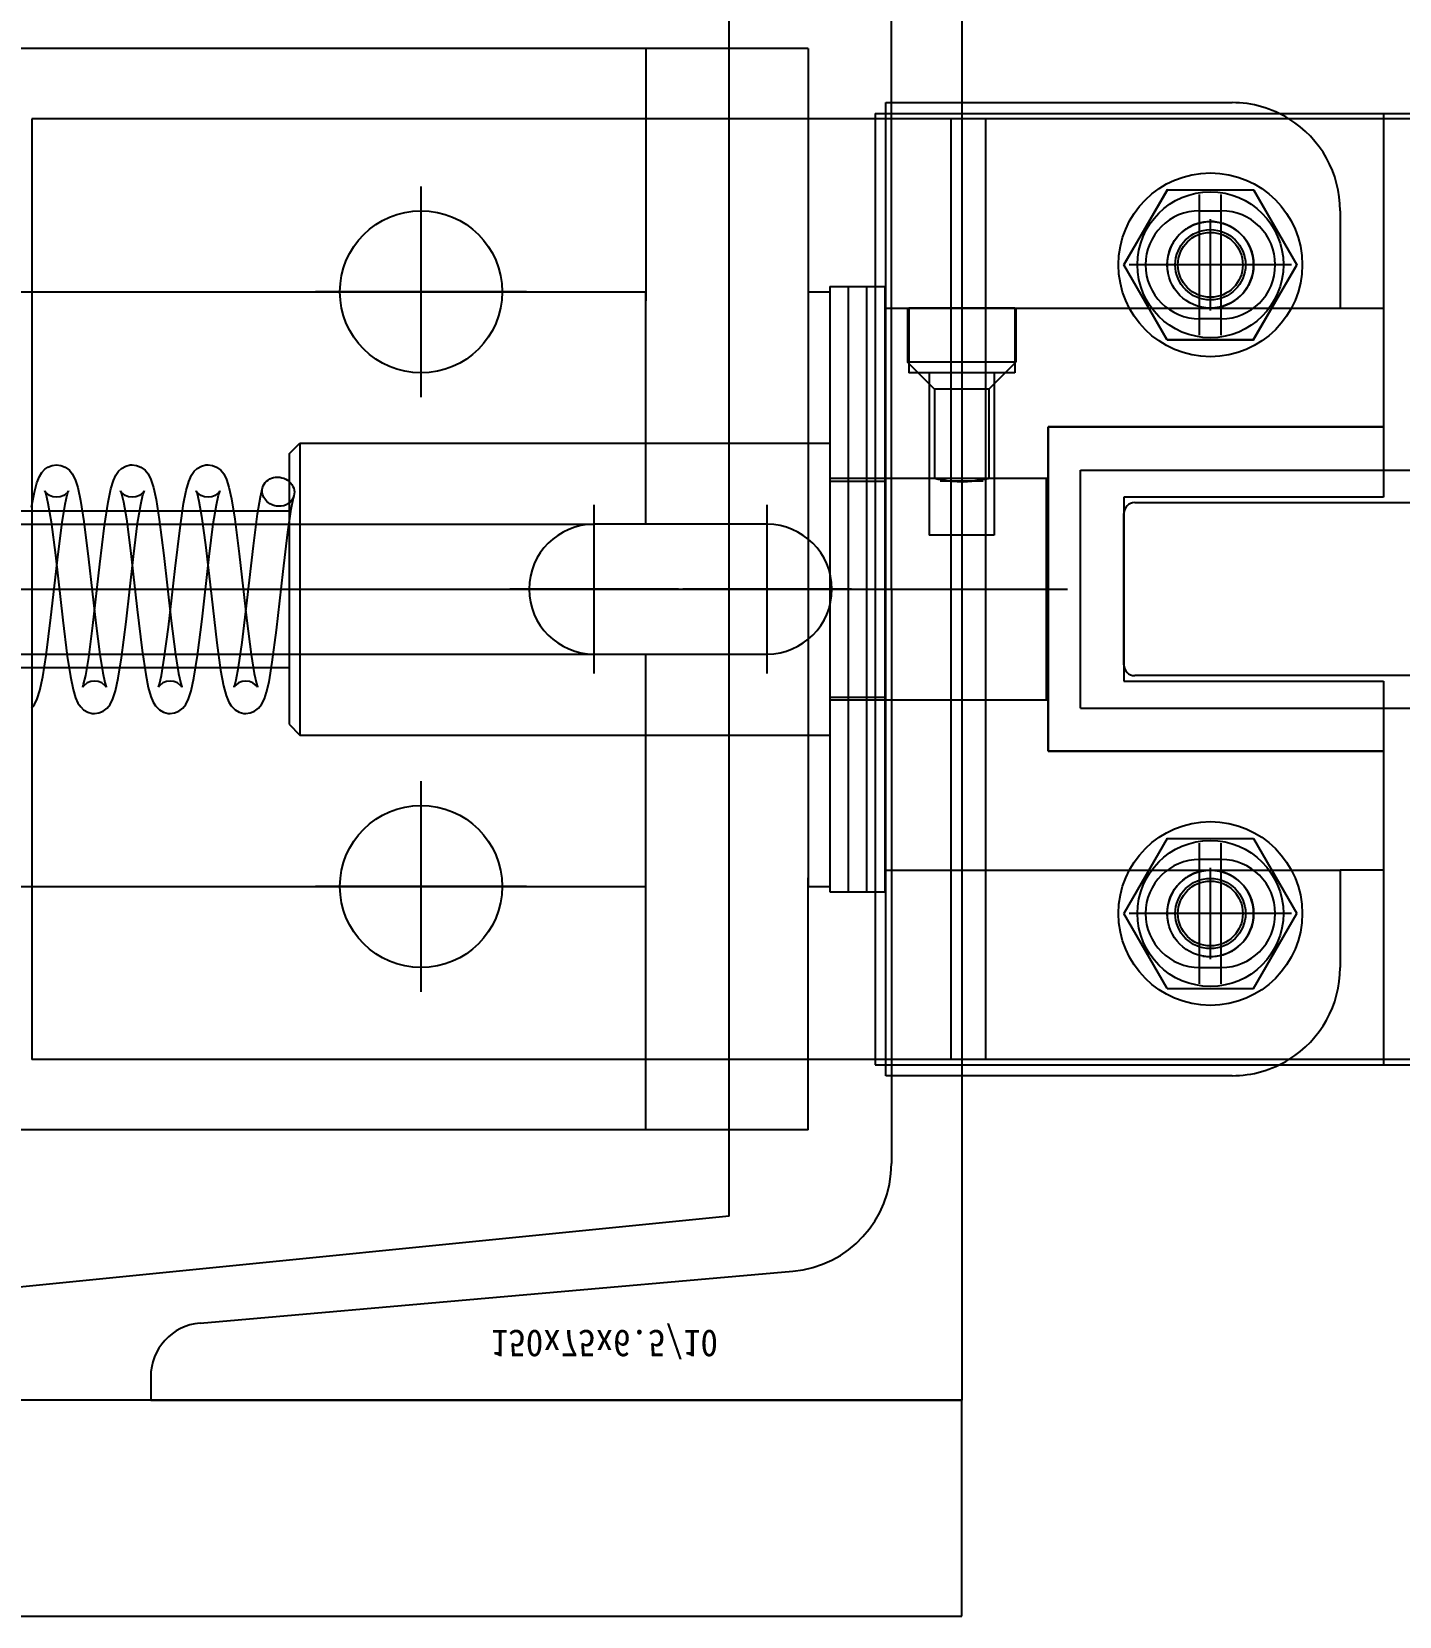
# Model space of a CAD drawing. Header units: millimetres. Extents: x -47382 to 204618, y -51045 to 127155.
# Drawn here: x 139994.4 to 140120.9, y 28276.9 to 28423.4 of the extents above; entities that cross this region are included whole.
import ezdxf

# ---------------------------------------------------------------- set-up
doc = ezdxf.new("R2010")
doc.units = ezdxf.units.MM
doc.header["$LTSCALE"] = 300
doc.header["$MEASUREMENT"] = 0
doc.layers.get('0').update_dxf_attribs({"linetype": 'CONTINUOUS'})
doc.layers.add('A-DETL-PEN8', color=8, linetype='CONTINUOUS')
doc.styles.get("Standard").update_dxf_attribs({"font": ''})
doc.styles.get('Standard').set_extended_font_data('DotumChe')

# ---------------------------------------------------------------- blocks, each defined once
blk = doc.blocks.new('G$C69974227')
at = {"layer": 'A-DETL-PEN8'}
for p, q in [((5150.27, 4075.44, 51500), (5150.27, 3925.44, 51500)), ((5143.77, 4000.44, 51500), (5143.77, 4053.56, 51500)), ((5121.07, 4050.44, 51500), (5036.07, 4050.44, 51500)), ((5121.07, 4050.44, 51500), (5121.07, 4043.94, 51500)), ((5136.07, 4050.44, 51500), (5121.07, 4050.44, 51500)), ((5136.07, 4050.44, 51500), (5136.07, 4043.94, 51500)), ((5143.27, 4045.44, 51500), (5175.27, 4045.44, 51500)), ((5143.27, 4043.94, 51500), (5143.27, 4045.44, 51500)), ((5152.47, 4043.94, 51500), (5064.27, 4043.94, 51500)), ((5064.27, 4043.94, 51500), (5064.27, 3956.94, 51500)), ((5121.07, 4043.94, 51500), (5121.07, 4027.12, 51500)), ((5136.07, 4043.94, 51500), (5136.07, 4027.12, 51500)), ((5142.27, 4044.44, 51500), (5142.27, 4043.94, 51500)), ((5142.27, 4044.44, 51500), (5143.27, 4044.44, 51500)), ((5142.27, 4043.94, 51500), (5142.27, 3956.94, 51500)), ((5143.27, 4044.44, 51500), (5179.63, 4044.44, 51500)), ((5143.27, 3956.94, 51500), (5143.27, 4043.94, 51500)), ((5149.27, 4043.94, 51500), (5149.27, 3956.94, 51500)), ((5152.47, 4043.94, 51500), (5152.47, 3956.94, 51500)), ((5192.47, 4043.94, 51500), (5152.47, 4043.94, 51500)), ((5179.63, 4044.44, 51500), (5189.27, 4044.44, 51500)), ((5189.27, 4044.44, 51500), (5192.47, 4044.44, 51500)), ((5189.27, 4044.44, 51500), (5189.27, 4043.94, 51500)), ((5189.27, 4043.94, 51500), (5189.27, 4011.44, 51500)), ((5100.27, 4018.19, 51500), (5100.27, 4037.69, 51500)), ((5169.3, 4037.38, 51500), (5165.27, 4030.47, 51500)), ((5169.27, 4037.37, 51500), (5165.27, 4030.44, 51500)), ((5169.27, 4037.37, 51500), (5177.27, 4037.37, 51500)), ((5177.3, 4037.35, 51500), (5169.3, 4037.38, 51500)), ((5172.27, 4023.94, 51500), (5172.27, 4036.94, 51500)), ((5174.27, 4023.94, 51500), (5174.27, 4036.94, 51500)), ((5177.27, 4037.37, 51500), (5181.27, 4030.44, 51500)), ((5177.3, 4037.35, 51500), (5181.27, 4030.41, 51500)), ((5172.27, 4035.44, 51500), (5174.27, 4035.44, 51500)), ((5185.27, 4035.44, 51500), (5185.27, 4026.44, 51500)), ((5173.27, 4026.21, 51500), (5173.27, 4034.66, 51500)), ((5169.24, 4023.52, 51500), (5165.27, 4030.47, 51500)), ((5169.27, 4023.51, 51500), (5165.27, 4030.44, 51500)), ((5178.77, 4030.44, 51500), (5165.77, 4030.44, 51500)), ((5180.77, 4030.44, 51500), (5167.77, 4030.44, 51500)), ((5177.49, 4030.44, 51500), (5169.04, 4030.44, 51500)), ((5177.24, 4023.49, 51500), (5181.27, 4030.41, 51500)), ((5177.27, 4023.51, 51500), (5181.27, 4030.44, 51500)), ((5054.23, 4027.94, 51500), (5064.27, 4027.94, 51500)), ((5064.27, 4027.94, 51500), (5121.07, 4027.94, 51500)), ((5110.02, 4027.94, 51500), (5090.52, 4027.94, 51500)), ((5121.07, 4006.44, 51500), (5121.07, 4027.94, 51500)), ((5136.07, 4027.94, 51500), (5136.07, 3987.25, 51500)), ((5136.07, 4027.94, 51500), (5138.07, 4027.94, 51500)), ((5138.07, 4028.44, 51500), (5138.07, 4001.97, 51500)), ((5138.07, 4028.44, 51500), (5139.77, 4028.44, 51500)), ((5138.07, 4027.94, 51500), (5138.07, 4013.62, 51500)), ((5139.77, 4028.44, 51500), (5139.77, 3972.44, 51500)), ((5139.77, 4028.44, 51500), (5141.47, 4028.44, 51500)), ((5139.77, 4028.44, 51500), (5139.77, 3972.44, 51500)), ((5141.47, 4028.44, 51500), (5143.17, 4028.44, 51500)), ((5141.47, 4028.44, 51500), (5141.47, 3972.44, 51500)), ((5141.47, 4028.44, 51500), (5141.47, 3972.44, 51500)), ((5143.17, 4028.44, 51500), (5143.17, 3972.44, 51500)), ((5150.27, 4028.54, 51500), (5150.27, 4003.34, 51500)), ((5143.27, 4026.44, 51500), (5185.27, 4026.44, 51500)), ((5145.27, 4026.44, 51500), (5145.27, 4021.44, 51500)), ((5145.37, 4026.44, 51500), (5145.37, 4020.44, 51500)), ((5145.74, 4026.44, 51500), (5145.37, 4026.44, 51500)), ((5155.17, 4026.44, 51500), (5145.74, 4026.44, 51500)), ((5155.17, 4026.44, 51500), (5155.17, 4020.44, 51500)), ((5155.27, 4026.44, 51500), (5155.27, 4021.44, 51500)), ((5185.27, 4026.44, 51500), (5189.27, 4026.44, 51500)), ((5189.27, 4026.44, 51500), (5189.27, 4015.44, 51500)), ((5174.27, 4025.44, 51500), (5172.27, 4025.44, 51500)), ((5177.24, 4023.49, 51500), (5169.24, 4023.52, 51500)), ((5169.27, 4023.51, 51500), (5177.27, 4023.51, 51500)), ((5154.66, 4021.44, 51500), (5145.27, 4021.44, 51500)), ((5147.77, 4018.94, 51500), (5145.27, 4021.44, 51500)), ((5145.74, 4020.44, 51500), (5145.37, 4020.44, 51500)), ((5155.17, 4020.44, 51500), (5145.74, 4020.44, 51500)), ((5155.27, 4021.44, 51500), (5145.88, 4021.44, 51500)), ((5147.27, 4020.44, 51500), (5147.27, 4005.44, 51500)), ((5152.77, 4018.94, 51500), (5155.27, 4021.44, 51500)), ((5153.27, 4020.44, 51500), (5153.27, 4005.44, 51500)), ((5147.27, 4019.44, 51500), (5147.27, 4010.69, 51500)), ((5152.46, 4018.94, 51500), (5147.77, 4018.94, 51500)), ((5147.77, 4018.94, 51500), (5147.77, 4010.69, 51500)), ((5152.77, 4018.94, 51500), (5148.08, 4018.94, 51500)), ((5152.77, 4018.94, 51500), (5152.77, 4010.69, 51500)), ((5153.27, 4019.44, 51500), (5153.27, 4010.69, 51500)), ((5158.27, 4015.44, 51500), (5158.27, 3985.44, 51500)), ((5189.27, 4015.44, 51500), (5158.27, 4015.44, 51500)), ((5158.27, 3985.44, 51500), (5158.27, 4015.44, 51500)), ((5158.27, 4015.44, 51500), (5189.27, 4015.44, 51500)), ((5189.27, 4015.44, 51500), (5189.27, 4011.44, 51500)), ((5088.07, 4012.94, 51500), (5089.07, 4013.94, 51500)), ((5088.07, 4012.94, 51500), (5088.07, 4006.43, 51500)), ((5089.07, 4013.94, 51500), (5089.07, 3993.97, 51500)), ((5089.07, 4013.94, 51500), (5138.07, 4013.94, 51500)), ((5138.07, 4013.94, 51500), (5138.07, 4006.91, 51500)), ((5138.07, 4013.62, 51500), (5138.07, 4001.97, 51500)), ((5065.21, 4011.24, 51500), (5065.49, 4011.53, 51500)), ((5065.49, 4011.53, 51500), (5065.77, 4011.73, 51500)), ((5065.77, 4011.73, 51500), (5066.17, 4011.89, 51500)), ((5066.17, 4011.89, 51500), (5066.57, 4011.94, 51500)), ((5066.57, 4011.94, 51500), (5066.97, 4011.89, 51500)), ((5066.97, 4011.89, 51500), (5067.37, 4011.73, 51500)), ((5067.37, 4011.73, 51500), (5067.75, 4011.44, 51500)), ((5067.75, 4011.44, 51500), (5068.02, 4011.11, 51500)), ((5072.29, 4011.34, 51500), (5072.57, 4011.6, 51500)), ((5072.57, 4011.6, 51500), (5072.96, 4011.82, 51500)), ((5072.96, 4011.82, 51500), (5073.37, 4011.93, 51500)), ((5073.37, 4011.93, 51500), (5073.57, 4011.94, 51500)), ((5073.57, 4011.94, 51500), (5073.97, 4011.89, 51500)), ((5073.97, 4011.89, 51500), (5074.37, 4011.73, 51500)), ((5074.37, 4011.73, 51500), (5074.75, 4011.44, 51500)), ((5074.75, 4011.44, 51500), (5075.02, 4011.11, 51500)), ((5079.29, 4011.34, 51500), (5079.57, 4011.6, 51500)), ((5079.57, 4011.6, 51500), (5079.96, 4011.82, 51500)), ((5079.96, 4011.82, 51500), (5080.37, 4011.93, 51500)), ((5080.37, 4011.93, 51500), (5080.57, 4011.94, 51500)), ((5080.57, 4011.94, 51500), (5080.97, 4011.89, 51500)), ((5080.97, 4011.89, 51500), (5081.37, 4011.73, 51500)), ((5081.37, 4011.73, 51500), (5081.75, 4011.44, 51500)), ((5081.75, 4011.44, 51500), (5082.02, 4011.11, 51500)), ((5161.27, 4011.44, 51500), (5192.47, 4011.44, 51500)), ((5161.27, 3989.44, 51500), (5161.27, 4011.44, 51500)), ((5189.27, 4011.44, 51500), (5189.27, 4008.94, 51500)), ((5064.52, 4009.42, 51500), (5064.75, 4010.28, 51500)), ((5064.75, 4010.28, 51500), (5064.99, 4010.87, 51500)), ((5064.99, 4010.87, 51500), (5065.21, 4011.24, 51500)), ((5068.02, 4011.11, 51500), (5068.29, 4010.58, 51500)), ((5068.29, 4010.58, 51500), (5068.52, 4009.84, 51500)), ((5071.59, 4009.72, 51500), (5071.82, 4010.48, 51500)), ((5071.82, 4010.48, 51500), (5072.04, 4010.98, 51500)), ((5072.04, 4010.98, 51500), (5072.29, 4011.34, 51500)), ((5075.02, 4011.11, 51500), (5075.29, 4010.58, 51500)), ((5075.29, 4010.58, 51500), (5075.52, 4009.84, 51500)), ((5078.55, 4009.55, 51500), (5078.79, 4010.4, 51500)), ((5078.79, 4010.4, 51500), (5079.04, 4010.98, 51500)), ((5079.04, 4010.98, 51500), (5079.29, 4011.34, 51500)), ((5082.02, 4011.11, 51500), (5082.29, 4010.58, 51500)), ((5082.29, 4010.58, 51500), (5082.51, 4009.86, 51500)), ((5138.07, 4010.69, 51500), (5158.07, 4010.69, 51500)), ((5138.07, 4010.44, 51500), (5139.77, 4010.44, 51500)), ((5139.77, 4010.44, 51500), (5141.47, 4010.44, 51500)), ((5141.47, 4010.44, 51500), (5143.17, 4010.44, 51500)), ((5143.27, 4010.69, 51500), (5147.77, 4010.69, 51500)), ((5147.79, 4010.68, 51500), (5147.77, 4010.69, 51500)), ((5147.77, 4010.69, 51500), (5148.08, 4010.62, 51500)), ((5147.77, 4010.69, 51500), (5147.77, 4010.69, 51500)), ((5148.92, 4010.47, 51500), (5147.79, 4010.68, 51500)), ((5148.08, 4010.62, 51500), (5149.26, 4010.43, 51500)), ((5152.25, 4010.44, 51500), (5148.29, 4010.44, 51500)), ((5152.25, 4010.44, 51500), (5148.29, 4010.44, 51500)), ((5152.25, 4010.44, 51500), (5148.29, 4010.44, 51500)), ((5150.14, 4010.38, 51500), (5148.92, 4010.47, 51500)), ((5149.26, 4010.43, 51500), (5150.4, 4010.38, 51500)), ((5151.28, 4010.43, 51500), (5150.14, 4010.38, 51500)), ((5150.4, 4010.38, 51500), (5151.62, 4010.47, 51500)), ((5152.46, 4010.62, 51500), (5151.28, 4010.43, 51500)), ((5151.62, 4010.47, 51500), (5152.75, 4010.68, 51500)), ((5152.77, 4010.69, 51500), (5152.46, 4010.62, 51500)), ((5152.75, 4010.68, 51500), (5152.77, 4010.69, 51500)), ((5152.77, 4010.69, 51500), (5158.27, 4010.69, 51500)), ((5152.77, 4010.69, 51500), (5152.77, 4010.69, 51500)), ((5158.07, 4010.69, 51500), (5158.07, 4005.35, 51500)), ((5064.26, 4008.01, 51500), (5064.52, 4009.42, 51500)), ((5065.48, 4009.5, 51500), (5065.48, 4009.52, 51500)), ((5065.48, 4009.52, 51500), (5065.48, 4009.5, 51500)), ((5065.48, 4009.5, 51500), (5065.57, 4009.24, 51500)), ((5065.58, 4009.37, 51500), (5065.48, 4009.5, 51500)), ((5065.57, 4009.24, 51500), (5065.77, 4008.38, 51500)), ((5065.9, 4009.11, 51500), (5065.58, 4009.37, 51500)), ((5066.23, 4008.98, 51500), (5065.9, 4009.11, 51500)), ((5066.57, 4008.94, 51500), (5066.23, 4008.98, 51500)), ((5066.91, 4008.98, 51500), (5066.57, 4008.94, 51500)), ((5067.23, 4009.11, 51500), (5066.91, 4008.98, 51500)), ((5067.56, 4009.37, 51500), (5067.23, 4009.11, 51500)), ((5067.36, 4008.31, 51500), (5067.55, 4009.17, 51500)), ((5067.55, 4009.17, 51500), (5067.65, 4009.48, 51500)), ((5067.66, 4009.5, 51500), (5067.56, 4009.37, 51500)), ((5067.65, 4009.48, 51500), (5067.66, 4009.51, 51500)), ((5067.66, 4009.52, 51500), (5067.66, 4009.5, 51500)), ((5067.66, 4009.51, 51500), (5067.66, 4009.52, 51500)), ((5068.52, 4009.84, 51500), (5068.77, 4008.65, 51500)), ((5068.77, 4008.65, 51500), (5069.08, 4006.7, 51500)), ((5071.01, 4006.32, 51500), (5071.34, 4008.49, 51500)), ((5071.34, 4008.49, 51500), (5071.59, 4009.72, 51500)), ((5072.48, 4009.5, 51500), (5072.48, 4009.52, 51500)), ((5072.48, 4009.52, 51500), (5072.48, 4009.5, 51500)), ((5072.48, 4009.5, 51500), (5072.57, 4009.24, 51500)), ((5072.58, 4009.37, 51500), (5072.48, 4009.5, 51500)), ((5072.57, 4009.24, 51500), (5072.74, 4008.52, 51500)), ((5072.91, 4009.11, 51500), (5072.58, 4009.37, 51500)), ((5072.74, 4008.52, 51500), (5073.02, 4006.94, 51500)), ((5073.23, 4008.98, 51500), (5072.91, 4009.11, 51500)), ((5073.57, 4008.94, 51500), (5073.23, 4008.98, 51500)), ((5073.91, 4008.98, 51500), (5073.57, 4008.94, 51500)), ((5074.24, 4009.11, 51500), (5073.91, 4008.98, 51500)), ((5074.56, 4009.37, 51500), (5074.24, 4009.11, 51500)), ((5074.35, 4008.26, 51500), (5074.55, 4009.17, 51500)), ((5074.55, 4009.17, 51500), (5074.65, 4009.48, 51500)), ((5074.66, 4009.5, 51500), (5074.56, 4009.37, 51500)), ((5074.65, 4009.48, 51500), (5074.66, 4009.51, 51500)), ((5074.66, 4009.52, 51500), (5074.66, 4009.5, 51500)), ((5074.66, 4009.51, 51500), (5074.66, 4009.52, 51500)), ((5075.52, 4009.84, 51500), (5075.76, 4008.72, 51500)), ((5075.76, 4008.72, 51500), (5076.05, 4006.89, 51500)), ((5078.31, 4008.36, 51500), (5078.55, 4009.55, 51500)), ((5079.48, 4009.5, 51500), (5079.48, 4009.52, 51500)), ((5079.48, 4009.52, 51500), (5079.48, 4009.5, 51500)), ((5079.58, 4009.37, 51500), (5079.48, 4009.5, 51500)), ((5079.48, 4009.5, 51500), (5079.56, 4009.28, 51500)), ((5079.56, 4009.28, 51500), (5079.73, 4008.57, 51500)), ((5079.91, 4009.11, 51500), (5079.58, 4009.37, 51500)), ((5079.73, 4008.57, 51500), (5079.97, 4007.2, 51500)), ((5080.23, 4008.98, 51500), (5079.91, 4009.11, 51500)), ((5080.57, 4008.94, 51500), (5080.23, 4008.98, 51500)), ((5080.91, 4008.98, 51500), (5080.57, 4008.94, 51500)), ((5081.24, 4009.11, 51500), (5080.91, 4008.98, 51500)), ((5081.56, 4009.37, 51500), (5081.24, 4009.11, 51500)), ((5081.34, 4008.23, 51500), (5081.54, 4009.13, 51500)), ((5081.54, 4009.13, 51500), (5081.65, 4009.48, 51500)), ((5081.66, 4009.5, 51500), (5081.56, 4009.37, 51500)), ((5081.65, 4009.48, 51500), (5081.66, 4009.51, 51500)), ((5081.66, 4009.51, 51500), (5081.66, 4009.52, 51500)), ((5081.66, 4009.52, 51500), (5081.66, 4009.5, 51500)), ((5082.51, 4009.86, 51500), (5082.75, 4008.79, 51500)), ((5082.75, 4008.79, 51500), (5083.05, 4006.91, 51500)), ((5085.16, 4007.42, 51500), (5085.43, 4008.99, 51500)), ((5085.43, 4008.99, 51500), (5085.62, 4009.82, 51500)), ((5088.27, 4007.84, 51500), (5088.47, 4008.87, 51500)), ((5088.47, 4008.87, 51500), (5088.52, 4009.07, 51500)), ((5165.27, 4008.94, 51500), (5165.27, 3991.94, 51500)), ((5189.27, 4008.94, 51500), (5165.27, 4008.94, 51500)), ((4983.07, 4007.69, 51500), (5088.07, 4007.69, 51500)), ((5065.77, 4008.38, 51500), (5066.06, 4006.66, 51500)), ((5067.07, 4006.59, 51500), (5067.36, 4008.31, 51500)), ((5074.06, 4006.53, 51500), (5074.35, 4008.26, 51500)), ((5077.98, 4006.1, 51500), (5078.31, 4008.36, 51500)), ((5079.97, 4007.2, 51500), (5080.34, 4004.55, 51500)), ((5081.06, 4006.48, 51500), (5081.34, 4008.23, 51500)), ((5084.77, 4004.46, 51500), (5085.16, 4007.42, 51500)), ((5087.95, 4005.7, 51500), (5088.27, 4007.84, 51500)), ((5116.27, 3992.64, 51500), (5116.27, 4008.24, 51500)), ((5132.27, 3992.64, 51500), (5132.27, 4008.24, 51500)), ((5165.27, 4000.44, 51500), (5165.27, 4007.44, 51500)), ((5166.27, 4008.44, 51500), (5196.27, 4008.44, 51500)), ((5054.23, 4006.44, 51500), (5116.27, 4006.44, 51500)), ((5066.06, 4006.66, 51500), (5066.45, 4003.58, 51500)), ((5066.7, 4003.67, 51500), (5067.07, 4006.59, 51500)), ((5069.08, 4006.7, 51500), (5069.52, 4003.2, 51500)), ((5070.57, 4002.75, 51500), (5071.01, 4006.32, 51500)), ((5073.02, 4006.94, 51500), (5073.4, 4004.01, 51500)), ((5073.67, 4003.45, 51500), (5074.06, 4006.53, 51500)), ((5076.05, 4006.89, 51500), (5076.48, 4003.56, 51500)), ((5077.52, 4002.35, 51500), (5077.98, 4006.1, 51500)), ((5080.67, 4003.45, 51500), (5081.06, 4006.48, 51500)), ((5083.05, 4006.91, 51500), (5083.46, 4003.71, 51500)), ((5087.51, 4002.07, 51500), (5087.95, 4005.7, 51500)), ((5088.07, 4006.43, 51500), (5088.07, 3987.94, 51500)), ((5089.07, 4006.91, 51500), (5089.07, 3986.94, 51500)), ((5132.27, 4006.44, 51500), (5116.27, 4006.44, 51500)), ((5138.07, 4006.91, 51500), (5138.07, 3986.94, 51500)), ((5080.34, 4004.55, 51500), (5080.88, 3999.78, 51500)), ((5084.2, 3999.43, 51500), (5084.77, 4004.46, 51500)), ((5147.5, 4005.44, 51500), (5147.27, 4005.44, 51500)), ((5153.27, 4005.44, 51500), (5147.5, 4005.44, 51500)), ((5158.07, 4005.35, 51500), (5158.07, 3990.19, 51500)), ((5066.03, 3997.82, 51500), (5066.7, 4003.67, 51500)), ((5066.45, 4003.58, 51500), (5067.13, 3997.57, 51500)), ((5069.52, 4003.2, 51500), (5070.19, 3997.3, 51500)), ((5069.93, 3997.08, 51500), (5070.57, 4002.75, 51500)), ((5072.99, 3997.42, 51500), (5073.67, 4003.45, 51500)), ((5073.4, 4004.01, 51500), (5074.02, 3998.56, 51500)), ((5076.48, 4003.56, 51500), (5077.16, 3997.5, 51500)), ((5080.02, 3997.65, 51500), (5080.67, 4003.45, 51500)), ((5083.46, 4003.71, 51500), (5084.16, 3997.52, 51500)), ((5076.91, 3996.92, 51500), (5077.52, 4002.35, 51500)), ((5086.9, 3996.64, 51500), (5087.51, 4002.07, 51500)), ((5138.07, 4001.97, 51500), (5138.07, 3998.9, 51500)), ((5138.07, 4001.97, 51500), (5138.07, 3998.9, 51500)), ((4962.07, 4000.44, 51500), (5154.07, 4000.44, 51500)), ((5080.88, 3999.78, 51500), (5081.39, 3995.47, 51500)), ((5124.07, 4000.44, 51500), (5108.47, 4000.44, 51500)), ((5140.07, 4000.44, 51500), (5124.47, 4000.44, 51500)), ((5136.07, 4000.44, 51500), (5160.07, 4000.44, 51500)), ((5143.77, 4000.44, 51500), (5143.77, 3947.31, 51500)), ((5165.27, 3993.44, 51500), (5165.27, 4000.44, 51500)), ((5074.02, 3998.56, 51500), (5074.48, 3994.78, 51500)), ((5083.74, 3995.52, 51500), (5084.2, 3999.43, 51500)), ((5138.07, 3998.9, 51500), (5138.07, 3972.94, 51500)), ((5138.07, 3998.9, 51500), (5138.07, 3972.44, 51500)), ((5065.6, 3994.3, 51500), (5066.03, 3997.82, 51500)), ((5067.13, 3997.57, 51500), (5067.55, 3994.25, 51500)), ((5069.54, 3994.12, 51500), (5069.93, 3997.08, 51500)), ((5070.19, 3997.3, 51500), (5070.56, 3994.41, 51500)), ((5072.57, 3994.1, 51500), (5072.99, 3997.42, 51500)), ((5076.53, 3994.05, 51500), (5076.91, 3996.92, 51500)), ((5077.16, 3997.5, 51500), (5077.56, 3994.41, 51500)), ((5079.6, 3994.3, 51500), (5080.02, 3997.65, 51500)), ((5084.16, 3997.52, 51500), (5084.56, 3994.39, 51500)), ((5081.39, 3995.47, 51500), (5081.74, 3992.96, 51500)), ((5083.4, 3993.22, 51500), (5083.74, 3995.52, 51500)), ((5086.51, 3993.7, 51500), (5086.9, 3996.64, 51500)), ((5054.23, 3994.44, 51500), (5116.27, 3994.44, 51500)), ((5065.29, 3992.32, 51500), (5065.6, 3994.3, 51500)), ((5067.55, 3994.25, 51500), (5067.84, 3992.36, 51500)), ((5069.26, 3992.46, 51500), (5069.54, 3994.12, 51500)), ((5070.56, 3994.41, 51500), (5070.83, 3992.71, 51500)), ((5072.27, 3992.2, 51500), (5072.57, 3994.1, 51500)), ((5074.48, 3994.78, 51500), (5074.81, 3992.55, 51500)), ((5076.26, 3992.46, 51500), (5076.53, 3994.05, 51500)), ((5077.56, 3994.41, 51500), (5077.84, 3992.64, 51500)), ((5079.27, 3992.22, 51500), (5079.6, 3994.3, 51500)), ((5084.56, 3994.39, 51500), (5084.84, 3992.64, 51500)), ((5116.27, 3994.44, 51500), (5132.27, 3994.44, 51500)), ((5121.07, 3987.25, 51500), (5121.07, 3994.44, 51500)), ((4983.07, 3993.19, 51500), (5088.07, 3993.19, 51500)), ((5067.84, 3992.36, 51500), (5068.09, 3991.15, 51500)), ((5069.07, 3991.64, 51500), (5069.26, 3992.46, 51500)), ((5070.83, 3992.71, 51500), (5071.03, 3991.79, 51500)), ((5074.81, 3992.55, 51500), (5075.05, 3991.33, 51500)), ((5076.07, 3991.64, 51500), (5076.26, 3992.46, 51500)), ((5077.84, 3992.64, 51500), (5078.05, 3991.71, 51500)), ((5081.74, 3992.96, 51500), (5082.01, 3991.5, 51500)), ((5083.18, 3992.05, 51500), (5083.4, 3993.22, 51500)), ((5084.84, 3992.64, 51500), (5085.05, 3991.71, 51500)), ((5086.21, 3991.87, 51500), (5086.51, 3993.7, 51500)), ((5196.27, 3992.44, 51500), (5166.27, 3992.44, 51500)), ((5064.78, 3990.3, 51500), (5065.02, 3991.06, 51500)), ((5065.02, 3991.06, 51500), (5065.29, 3992.32, 51500)), ((5068.09, 3991.15, 51500), (5068.32, 3990.4, 51500)), ((5068.98, 3991.37, 51500), (5069.07, 3991.64, 51500)), ((5069.08, 3991.5, 51500), (5068.98, 3991.37, 51500)), ((5068.98, 3991.36, 51500), (5068.98, 3991.37, 51500)), ((5068.98, 3991.37, 51500), (5068.98, 3991.36, 51500)), ((5069.4, 3991.76, 51500), (5069.08, 3991.5, 51500)), ((5069.73, 3991.89, 51500), (5069.4, 3991.76, 51500)), ((5070.07, 3991.94, 51500), (5069.73, 3991.89, 51500)), ((5070.41, 3991.89, 51500), (5070.07, 3991.94, 51500)), ((5070.74, 3991.76, 51500), (5070.41, 3991.89, 51500)), ((5071.06, 3991.5, 51500), (5070.74, 3991.76, 51500)), ((5071.03, 3991.79, 51500), (5071.15, 3991.4, 51500)), ((5071.16, 3991.37, 51500), (5071.06, 3991.5, 51500)), ((5071.15, 3991.4, 51500), (5071.16, 3991.36, 51500)), ((5071.16, 3991.36, 51500), (5071.16, 3991.37, 51500)), ((5071.16, 3991.36, 51500), (5071.16, 3991.36, 51500)), ((5071.78, 3990.3, 51500), (5072.02, 3991.03, 51500)), ((5072.02, 3991.03, 51500), (5072.27, 3992.2, 51500)), ((5075.05, 3991.33, 51500), (5075.28, 3990.5, 51500)), ((5075.98, 3991.37, 51500), (5076.07, 3991.64, 51500)), ((5076.08, 3991.5, 51500), (5075.98, 3991.37, 51500)), ((5075.98, 3991.36, 51500), (5075.98, 3991.37, 51500)), ((5075.98, 3991.37, 51500), (5075.98, 3991.36, 51500)), ((5076.4, 3991.76, 51500), (5076.08, 3991.5, 51500)), ((5076.73, 3991.89, 51500), (5076.4, 3991.76, 51500)), ((5077.07, 3991.94, 51500), (5076.73, 3991.89, 51500)), ((5077.41, 3991.89, 51500), (5077.07, 3991.94, 51500)), ((5077.74, 3991.76, 51500), (5077.41, 3991.89, 51500)), ((5078.06, 3991.5, 51500), (5077.74, 3991.76, 51500)), ((5078.05, 3991.71, 51500), (5078.15, 3991.4, 51500)), ((5078.16, 3991.37, 51500), (5078.06, 3991.5, 51500)), ((5078.15, 3991.4, 51500), (5078.16, 3991.36, 51500)), ((5078.16, 3991.36, 51500), (5078.16, 3991.37, 51500)), ((5078.16, 3991.36, 51500), (5078.16, 3991.36, 51500)), ((5078.78, 3990.3, 51500), (5079.02, 3991.04, 51500)), ((5079.02, 3991.04, 51500), (5079.27, 3992.22, 51500)), ((5082.01, 3991.5, 51500), (5082.25, 3990.6, 51500)), ((5082.98, 3991.36, 51500), (5082.99, 3991.4, 51500)), ((5083, 3991.4, 51500), (5082.98, 3991.37, 51500)), ((5082.98, 3991.37, 51500), (5082.98, 3991.36, 51500)), ((5082.98, 3991.36, 51500), (5082.98, 3991.36, 51500)), ((5082.99, 3991.4, 51500), (5083.05, 3991.57, 51500)), ((5083.14, 3991.56, 51500), (5083, 3991.4, 51500)), ((5083.05, 3991.57, 51500), (5083.18, 3992.05, 51500)), ((5083.4, 3991.76, 51500), (5083.14, 3991.56, 51500)), ((5083.73, 3991.89, 51500), (5083.4, 3991.76, 51500)), ((5084.07, 3991.94, 51500), (5083.73, 3991.89, 51500)), ((5084.41, 3991.89, 51500), (5084.07, 3991.94, 51500)), ((5084.73, 3991.76, 51500), (5084.41, 3991.89, 51500)), ((5085.06, 3991.5, 51500), (5084.73, 3991.76, 51500)), ((5085.05, 3991.71, 51500), (5085.15, 3991.4, 51500)), ((5085.16, 3991.37, 51500), (5085.06, 3991.5, 51500)), ((5085.15, 3991.4, 51500), (5085.16, 3991.36, 51500)), ((5085.16, 3991.36, 51500), (5085.16, 3991.37, 51500)), ((5085.16, 3991.36, 51500), (5085.16, 3991.36, 51500)), ((5085.78, 3990.3, 51500), (5085.99, 3990.92, 51500)), ((5085.99, 3990.92, 51500), (5086.21, 3991.87, 51500)), ((5165.27, 3991.94, 51500), (5189.27, 3991.94, 51500)), ((5189.27, 3991.94, 51500), (5189.27, 3989.44, 51500)), ((5064.25, 3989.44, 51500), (5064.52, 3989.77, 51500)), ((5064.52, 3989.77, 51500), (5064.78, 3990.3, 51500)), ((5068.32, 3990.4, 51500), (5068.54, 3989.9, 51500)), ((5068.54, 3989.9, 51500), (5068.8, 3989.54, 51500)), ((5068.8, 3989.54, 51500), (5069.07, 3989.28, 51500)), ((5070.87, 3989.15, 51500), (5071.25, 3989.44, 51500)), ((5071.25, 3989.44, 51500), (5071.52, 3989.77, 51500)), ((5071.52, 3989.77, 51500), (5071.78, 3990.3, 51500)), ((5075.28, 3990.5, 51500), (5075.49, 3990, 51500)), ((5075.49, 3990, 51500), (5075.71, 3989.64, 51500)), ((5075.71, 3989.64, 51500), (5076.07, 3989.28, 51500)), ((5077.87, 3989.15, 51500), (5078.25, 3989.44, 51500)), ((5078.25, 3989.44, 51500), (5078.52, 3989.77, 51500)), ((5078.52, 3989.77, 51500), (5078.78, 3990.3, 51500)), ((5082.25, 3990.6, 51500), (5082.49, 3990, 51500)), ((5082.49, 3990, 51500), (5082.71, 3989.64, 51500)), ((5082.71, 3989.64, 51500), (5083.07, 3989.28, 51500)), ((5084.87, 3989.15, 51500), (5085.25, 3989.44, 51500)), ((5085.25, 3989.44, 51500), (5085.52, 3989.77, 51500)), ((5085.52, 3989.77, 51500), (5085.78, 3990.3, 51500)), ((5138.07, 3990.44, 51500), (5139.77, 3990.44, 51500)), ((5138.07, 3990.19, 51500), (5158.07, 3990.19, 51500)), ((5139.77, 3990.44, 51500), (5141.47, 3990.44, 51500)), ((5141.47, 3990.44, 51500), (5143.17, 3990.44, 51500)), ((5143.27, 3990.19, 51500), (5158.27, 3990.19, 51500)), ((5161.27, 3989.44, 51500), (5192.47, 3989.44, 51500)), ((5189.27, 3989.44, 51500), (5189.27, 3956.94, 51500)), ((5189.27, 3989.44, 51500), (5189.27, 3985.44, 51500)), ((5069.07, 3989.28, 51500), (5069.46, 3989.05, 51500)), ((5069.46, 3989.05, 51500), (5069.87, 3988.95, 51500)), ((5069.87, 3988.95, 51500), (5070.07, 3988.94, 51500)), ((5070.07, 3988.94, 51500), (5070.47, 3988.99, 51500)), ((5070.47, 3988.99, 51500), (5070.87, 3989.15, 51500)), ((5076.07, 3989.28, 51500), (5076.46, 3989.05, 51500)), ((5076.46, 3989.05, 51500), (5076.87, 3988.95, 51500)), ((5076.87, 3988.95, 51500), (5077.07, 3988.94, 51500)), ((5077.07, 3988.94, 51500), (5077.47, 3988.99, 51500)), ((5077.47, 3988.99, 51500), (5077.87, 3989.15, 51500)), ((5083.07, 3989.28, 51500), (5083.46, 3989.05, 51500)), ((5083.46, 3989.05, 51500), (5083.87, 3988.95, 51500)), ((5083.87, 3988.95, 51500), (5084.07, 3988.94, 51500)), ((5084.07, 3988.94, 51500), (5084.47, 3988.99, 51500)), ((5084.47, 3988.99, 51500), (5084.87, 3989.15, 51500)), ((5088.07, 3987.94, 51500), (5089.07, 3986.94, 51500)), ((5089.07, 3986.94, 51500), (5138.07, 3986.94, 51500)), ((5121.07, 3972.94, 51500), (5121.07, 3987.25, 51500)), ((5136.07, 3987.25, 51500), (5136.07, 3972.94, 51500)), ((5158.27, 3985.44, 51500), (5189.27, 3985.44, 51500)), ((5189.27, 3985.44, 51500), (5158.27, 3985.44, 51500)), ((5189.27, 3985.44, 51500), (5189.27, 3974.44, 51500)), ((5100.27, 3963.19, 51500), (5100.27, 3982.69, 51500)), ((5169.27, 3977.37, 51500), (5165.27, 3970.44, 51500)), ((5169.27, 3977.37, 51500), (5177.27, 3977.37, 51500)), ((5172.27, 3963.94, 51500), (5172.27, 3976.94, 51500)), ((5174.27, 3963.94, 51500), (5174.27, 3976.94, 51500)), ((5177.27, 3977.37, 51500), (5181.27, 3970.44, 51500)), ((5174.27, 3975.44, 51500), (5172.27, 3975.44, 51500)), ((5121.07, 3956.94, 51500), (5121.07, 3973.75, 51500)), ((5136.07, 3956.94, 51500), (5136.07, 3973.75, 51500)), ((5143.27, 3974.44, 51500), (5185.27, 3974.44, 51500)), ((5173.27, 3966.21, 51500), (5173.27, 3974.66, 51500)), ((5185.27, 3974.44, 51500), (5185.27, 3965.44, 51500)), ((5189.27, 3974.44, 51500), (5185.27, 3974.44, 51500)), ((5054.23, 3972.94, 51500), (5064.27, 3972.94, 51500)), ((5064.27, 3972.94, 51500), (5121.07, 3972.94, 51500)), ((5110.02, 3972.94, 51500), (5090.52, 3972.94, 51500)), ((5136.07, 3972.94, 51500), (5138.07, 3972.94, 51500)), ((5138.07, 3972.44, 51500), (5139.77, 3972.44, 51500)), ((5139.77, 3972.44, 51500), (5141.47, 3972.44, 51500)), ((5141.47, 3972.44, 51500), (5143.17, 3972.44, 51500)), ((5169.27, 3963.51, 51500), (5165.27, 3970.44, 51500)), ((5178.77, 3970.44, 51500), (5165.77, 3970.44, 51500)), ((5180.77, 3970.44, 51500), (5167.77, 3970.44, 51500)), ((5177.49, 3970.44, 51500), (5169.04, 3970.44, 51500)), ((5177.27, 3963.51, 51500), (5181.27, 3970.44, 51500)), ((5172.27, 3965.44, 51500), (5174.27, 3965.44, 51500)), ((5169.27, 3963.51, 51500), (5177.27, 3963.51, 51500)), ((5152.47, 3956.94, 51500), (5064.27, 3956.94, 51500)), ((5121.07, 3950.44, 51500), (5121.07, 3956.94, 51500)), ((5136.07, 3950.44, 51500), (5136.07, 3956.94, 51500)), ((5142.27, 3956.94, 51500), (5142.27, 3956.44, 51500)), ((5142.27, 3956.44, 51500), (5143.27, 3956.44, 51500)), ((5143.27, 3955.44, 51500), (5143.27, 3956.94, 51500)), ((5143.27, 3956.44, 51500), (5179.63, 3956.44, 51500)), ((5192.47, 3956.94, 51500), (5152.47, 3956.94, 51500)), ((5179.63, 3956.44, 51500), (5189.27, 3956.44, 51500)), ((5189.27, 3956.94, 51500), (5189.27, 3956.44, 51500)), ((5189.27, 3956.44, 51500), (5192.47, 3956.44, 51500)), ((5175.27, 3955.44, 51500), (5143.27, 3955.44, 51500)), ((5121.07, 3950.44, 51500), (5036.07, 3950.44, 51500)), ((5136.07, 3950.44, 51500), (5121.07, 3950.44, 51500)), ((5128.77, 3942.44, 51500), (5058.77, 3935.44, 51500)), ((5079.83, 3932.56, 51500), (5134.64, 3937.35, 51500)), ((5075.27, 3927.58, 51500), (5075.27, 3925.44, 51500)), ((5150.27, 3925.44, 51500), (2810.27, 3925.44, 51500)), ((5075.27, 3925.44, 51500), (5150.27, 3925.44, 51500)), ((5075.27, 3925.44, 51500), (5150.27, 3925.44, 51500)), ((5150.27, 3905.44, 51500), (5150.27, 3925.44, 51500)), ((2810.27, 3905.44, 51500), (5150.27, 3905.44, 51500))]:
    blk.add_line(p, q, dxfattribs=at)
at = {"layer": 'A-DETL-PEN8', "elevation": 51500}
blk.add_lwpolyline([(5128.77, 3942.44), (5128.77, 4058.44)], dxfattribs=at)
at = {"layer": 'A-DETL-PEN8'}
for centre, radius in [((5173.27, 4030.44, 51500), 8.5), ((5173.27, 4030.44, 51500), 6.75), ((5100.27, 4027.94, 51500), 7.5), ((5173.27, 4030.44, 51500), 4), ((5173.27, 4030.44, 51500), 3.25), ((5173.27, 4030.44, 51500), 3), ((5173.27, 4030.44, 51500), 3), ((5100.27, 3972.94, 51500), 7.5), ((5173.27, 3970.44, 51500), 8.5), ((5173.27, 3970.44, 51500), 6.75), ((5173.27, 3970.44, 51500), 4), ((5173.27, 3970.44, 51500), 3.25), ((5173.27, 3970.44, 51500), 3), ((5173.27, 3970.44, 51500), 3)]:
    blk.add_circle(centre, radius, dxfattribs=at)
for centre, radius, start, end in [((5175.27, 4035.44, 51500), 10, 58.2116, 90), ((5175.27, 4035.44, 51500), 10, 0, 58.2116), ((5172.27, 4030.44, 51500), 5, 90, 270), ((5174.27, 4030.44, 51500), 5, 270, 90), ((5173.27, 4030.44, 51500), 4, 260, 190), ((5173.27, 4030.44, 51500), 3.25, 207.6021, 208.6497), ((5173.27, 4030.44, 51500), 4, 269.7831, 270.0009), ((5166.27, 4007.44, 51500), 1, 90, 180), ((5116.27, 4000.44, 51500), 6, 90, 270), ((5132.27, 4000.44, 51500), 6, 270, 90), ((5166.27, 3993.44, 51500), 1, 180, 270), ((5172.27, 3970.44, 51500), 5, 90, 270), ((5174.27, 3970.44, 51500), 5, 270, 90), ((5173.27, 3970.44, 51500), 4, 260, 190), ((5173.27, 3970.44, 51500), 3.25, 207.6021, 208.6497), ((5175.27, 3965.44, 51500), 10, 301.7883, 0), ((5175.27, 3965.44, 51500), 10, 270, 301.7883), ((5133.77, 3947.31, 51500), 10, 275, 0), ((5080.27, 3927.58, 51500), 5, 95, 180)]:
    blk.add_arc(centre, radius, start, end, dxfattribs=at)
at = {"layer": 'A-DETL-PEN8', "extrusion": (0, 0, -1)}
for start_param, end_param in [(3.141617, 6.28321), (1.344804, 3.141617), (0.000025, 1.344804)]:
    blk.add_ellipse((5087.07, 4009.45, 51500), major_axis=(1.45, -0.37), ratio=0.895429, start_param=start_param, end_param=end_param, dxfattribs=at)
at = {"layer": 'A-DETL-PEN8', "text_generation_flag": 4}
blk.add_text('150x75x6.5/10', height=2.5, dxfattribs=at).set_placement((5106.73, 3931.92, 51500))

msp = doc.modelspace()

# ---------------------------------------------------------------- block references
msp.add_blockref('G$C69974227', (134930.17, 24371.45, -103000))

doc.saveas('drawing.dxf')
